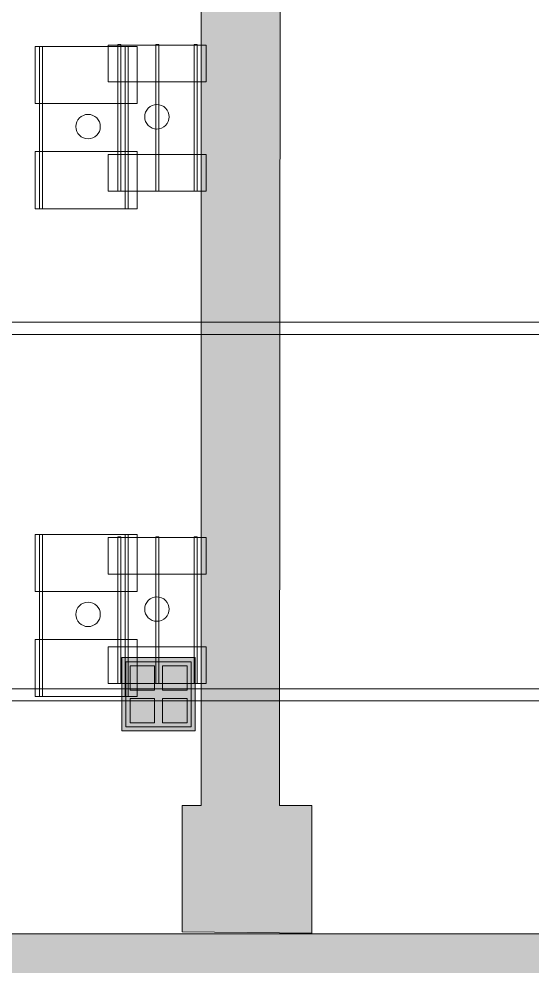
# Model space of a CAD drawing. Header units: inches. Extents: x -10671 to 1761, y -674 to 7170.
# Drawn here: x -3686.8 to -3435, y 964.8 to 1429.9 of the extents above; entities that cross this region are included whole.
import ezdxf

# ---------------------------------------------------------------- set-up
doc = ezdxf.new("R2010")
doc.units = ezdxf.units.IN
doc.header["$LTSCALE"] = 19.2
doc.header["$MEASUREMENT"] = 0
for name, color, linetype, lineweight, true_color in [('DWG-bldg-utility box', 3, 'Continuous', 18, 0x00ff00), ('PDF', 6, 'Continuous', 5, 0xff00ff), ('Venue-Ceiling-HVAC', 7, 'Continuous', 5, 0xbbbbbb), ('Venue-NO HANG ZONE', 7, 'Continuous', 15, 0xdd0000), ('Venue-Rigging Steel-High', 7, 'Continuous', 5, 0x800000)]:
    doc.layers.add(name, color=color, linetype=linetype, lineweight=lineweight, true_color=true_color)
doc.layers.add('Venue-Ceiling-Lights', color=7, linetype='Continuous', lineweight=5)
doc.layers.add('Venue-Floor Pockets', color=7, linetype='Continuous', lineweight=5)

# ---------------------------------------------------------------- blocks, each defined once
blk = doc.blocks.new('FLOORBOX')
at = {"layer": 'Venue-Floor Pockets', "linetype": 'Continuous', "lineweight": 0, "true_color": 0xaaaaaa}
blk.add_hatch(color=253, dxfattribs=at).paths.add_polyline_path([(-18, 18), (18, 18), (18, -18), (-18, -18)])
at = {"layer": 'Venue-Floor Pockets', "linetype": 'Continuous', "lineweight": 0, "true_color": 0xbbbbbb}
blk.add_hatch(color=9, dxfattribs=at).paths.add_polyline_path([(-16, 16), (16, 16), (16, -16), (-16, -16)])
at = {"layer": 'Venue-Floor Pockets', "linetype": 'Continuous', "lineweight": 0, "true_color": 0xdddddd}
for points in [[(-14, 14), (-2, 14), (-2, 2), (-14, 2)], [(2, 14), (14, 14), (14, 2), (2, 2)], [(-14, -2), (-2, -2), (-2, -14), (-14, -14)], [(2, -2), (14, -2), (14, -14), (2, -14)]]:
    blk.add_hatch(color=254, dxfattribs=at).paths.add_polyline_path(points)
at = {"layer": 'Venue-Floor Pockets', "color": 7, "linetype": 'Continuous', "lineweight": 5, "flags": 128}
for points in [[(-18, 18), (18, 18), (18, -18), (-18, -18)], [(-16, 16), (16, 16), (16, -16), (-16, -16)], [(-14, 14), (-2, 14), (-2, 2), (-14, 2)], [(2, 14), (14, 14), (14, 2), (2, 2)], [(-14, -2), (-2, -2), (-2, -14), (-14, -14)], [(2, -2), (14, -2), (14, -14), (2, -14)]]:
    blk.add_lwpolyline(points, close=True, dxfattribs=at)
blk = doc.blocks.new('Group-1780-1')
at = {"layer": 'PDF'}
for points, invisible_edges in [([(-3625.08, 1381.89, 398), (-3622.41, 1386.88, 398), (-3616.78, 1387.43, 398), (-3625.08, 1381.89, 398)], 15), ([(-3616.78, 1387.43, 398), (-3620.25, 1376, 398), (-3625.08, 1381.89, 398), (-3616.78, 1387.43, 398)], 15), ([(-3625.08, 1381.89, 398), (-3624.62, 1384.18, 398), (-3622.41, 1386.88, 398), (-3625.08, 1381.89, 398)], 15), ([(-3622.41, 1386.88, 388), (-3624.62, 1384.18, 388), (-3625.08, 1381.89, 388), (-3622.41, 1386.88, 388)], 15), ([(-3622.41, 1386.88, 388), (-3625.08, 1381.89, 388), (-3623.32, 1377.65, 388), (-3622.41, 1386.88, 388)], 15), ([(-3624.62, 1384.18, 398), (-3624.07, 1385.22, 398), (-3622.41, 1386.88, 398), (-3624.62, 1384.18, 398)], 14), ([(-3622.41, 1386.88, 388), (-3624.07, 1385.22, 388), (-3624.62, 1384.18, 388), (-3622.41, 1386.88, 388)], 13), ([(-3624.07, 1385.22, 398), (-3623.32, 1386.13, 398), (-3622.41, 1386.88, 398), (-3624.07, 1385.22, 398)], 12), ([(-3622.41, 1386.88, 388), (-3623.32, 1386.13, 388), (-3624.07, 1385.22, 388), (-3622.41, 1386.88, 388)], 12), ([(-3623.32, 1377.65, 388), (-3613.08, 1381.89, 388), (-3622.41, 1386.88, 388), (-3623.32, 1377.65, 388)], 15), ([(-3622.41, 1386.88, 398), (-3621.37, 1387.43, 398), (-3620.25, 1387.77, 398), (-3622.41, 1386.88, 398)], 12), ([(-3622.41, 1386.88, 398), (-3620.25, 1387.77, 398), (-3616.78, 1387.43, 398), (-3622.41, 1386.88, 398)], 15), ([(-3620.25, 1387.77, 388), (-3621.37, 1387.43, 388), (-3622.41, 1386.88, 388), (-3620.25, 1387.77, 388)], 12), ([(-3616.78, 1387.43, 388), (-3620.25, 1387.77, 388), (-3622.41, 1386.88, 388), (-3616.78, 1387.43, 388)], 15), ([(-3613.08, 1381.89, 388), (-3616.78, 1387.43, 388), (-3622.41, 1386.88, 388), (-3613.08, 1381.89, 388)], 15), ([(-3620.25, 1387.77, 398), (-3619.08, 1387.89, 398), (-3616.78, 1387.43, 398), (-3620.25, 1387.77, 398)], 14), ([(-3616.78, 1387.43, 388), (-3619.08, 1387.89, 388), (-3620.25, 1387.77, 388), (-3616.78, 1387.43, 388)], 13), ([(-3616.78, 1387.43, 398), (-3613.08, 1381.89, 398), (-3620.25, 1376, 398), (-3616.78, 1387.43, 398)], 15), ([(-3619.08, 1387.89, 398), (-3617.91, 1387.77, 398), (-3616.78, 1387.43, 398), (-3619.08, 1387.89, 398)], 12), ([(-3616.78, 1387.43, 388), (-3617.91, 1387.77, 388), (-3619.08, 1387.89, 388), (-3616.78, 1387.43, 388)], 12), ([(-3616.78, 1387.43, 398), (-3615.74, 1386.88, 398), (-3614.09, 1385.22, 398), (-3616.78, 1387.43, 398)], 14), ([(-3616.78, 1387.43, 398), (-3614.09, 1385.22, 398), (-3613.08, 1381.89, 398), (-3616.78, 1387.43, 398)], 15), ([(-3614.09, 1385.22, 388), (-3615.74, 1386.88, 388), (-3616.78, 1387.43, 388), (-3614.09, 1385.22, 388)], 13), ([(-3613.08, 1381.89, 388), (-3614.09, 1385.22, 388), (-3616.78, 1387.43, 388), (-3613.08, 1381.89, 388)], 15), ([(-3615.74, 1386.88, 398), (-3614.83, 1386.13, 398), (-3614.09, 1385.22, 398), (-3615.74, 1386.88, 398)], 12), ([(-3614.09, 1385.22, 388), (-3614.83, 1386.13, 388), (-3615.74, 1386.88, 388), (-3614.09, 1385.22, 388)], 12), ([(-3625.08, 1381.89, 398), (-3624.96, 1383.06, 398), (-3624.62, 1384.18, 398), (-3625.08, 1381.89, 398)], 12), ([(-3624.62, 1384.18, 388), (-3624.96, 1383.06, 388), (-3625.08, 1381.89, 388), (-3624.62, 1384.18, 388)], 12), ([(-3624.62, 1379.59, 398), (-3624.96, 1380.72, 398), (-3625.08, 1381.89, 398), (-3624.62, 1379.59, 398)], 12), ([(-3623.32, 1377.65, 398), (-3624.62, 1379.59, 398), (-3625.08, 1381.89, 398), (-3623.32, 1377.65, 398)], 15), ([(-3620.25, 1376, 398), (-3623.32, 1377.65, 398), (-3625.08, 1381.89, 398), (-3620.25, 1376, 398)], 15), ([(-3625.08, 1381.89, 388), (-3624.96, 1380.72, 388), (-3624.62, 1379.59, 388), (-3625.08, 1381.89, 388)], 12), ([(-3625.08, 1381.89, 388), (-3624.62, 1379.59, 388), (-3623.32, 1377.65, 388), (-3625.08, 1381.89, 388)], 15), ([(-3623.32, 1377.65, 388), (-3617.91, 1376, 388), (-3613.08, 1381.89, 388), (-3623.32, 1377.65, 388)], 15), ([(-3613.08, 1381.89, 398), (-3614.83, 1377.65, 398), (-3620.25, 1376, 398), (-3613.08, 1381.89, 398)], 15), ([(-3617.91, 1376, 388), (-3614.83, 1377.65, 388), (-3613.08, 1381.89, 388), (-3617.91, 1376, 388)], 15), ([(-3613.08, 1381.89, 398), (-3613.53, 1379.59, 398), (-3614.83, 1377.65, 398), (-3613.08, 1381.89, 398)], 15), ([(-3614.83, 1377.65, 388), (-3613.53, 1379.59, 388), (-3613.08, 1381.89, 388), (-3614.83, 1377.65, 388)], 15), ([(-3614.09, 1385.22, 398), (-3613.53, 1384.18, 398), (-3613.08, 1381.89, 398), (-3614.09, 1385.22, 398)], 14), ([(-3613.08, 1381.89, 388), (-3613.53, 1384.18, 388), (-3614.09, 1385.22, 388), (-3613.08, 1381.89, 388)], 13), ([(-3613.53, 1384.18, 398), (-3613.19, 1383.06, 398), (-3613.08, 1381.89, 398), (-3613.53, 1384.18, 398)], 12), ([(-3613.08, 1381.89, 388), (-3613.19, 1383.06, 388), (-3613.53, 1384.18, 388), (-3613.08, 1381.89, 388)], 12), ([(-3613.08, 1381.89, 398), (-3613.19, 1380.72, 398), (-3613.53, 1379.59, 398), (-3613.08, 1381.89, 398)], 12), ([(-3613.53, 1379.59, 388), (-3613.19, 1380.72, 388), (-3613.08, 1381.89, 388), (-3613.53, 1379.59, 388)], 12), ([(-3623.32, 1377.65, 398), (-3624.07, 1378.56, 398), (-3624.62, 1379.59, 398), (-3623.32, 1377.65, 398)], 12), ([(-3624.62, 1379.59, 388), (-3624.07, 1378.56, 388), (-3623.32, 1377.65, 388), (-3624.62, 1379.59, 388)], 12), ([(-3620.25, 1376, 398), (-3622.41, 1376.9, 398), (-3623.32, 1377.65, 398), (-3620.25, 1376, 398)], 13), ([(-3623.32, 1377.65, 388), (-3622.41, 1376.9, 388), (-3620.25, 1376, 388), (-3623.32, 1377.65, 388)], 14), ([(-3623.32, 1377.65, 388), (-3620.25, 1376, 388), (-3617.91, 1376, 388), (-3623.32, 1377.65, 388)], 15), ([(-3620.25, 1376, 398), (-3621.37, 1376.35, 398), (-3622.41, 1376.9, 398), (-3620.25, 1376, 398)], 12), ([(-3622.41, 1376.9, 388), (-3621.37, 1376.35, 388), (-3620.25, 1376, 388), (-3622.41, 1376.9, 388)], 12), ([(-3614.83, 1377.65, 398), (-3617.91, 1376, 398), (-3620.25, 1376, 398), (-3614.83, 1377.65, 398)], 15), ([(-3614.83, 1377.65, 398), (-3615.74, 1376.9, 398), (-3617.91, 1376, 398), (-3614.83, 1377.65, 398)], 14), ([(-3617.91, 1376, 388), (-3615.74, 1376.9, 388), (-3614.83, 1377.65, 388), (-3617.91, 1376, 388)], 13), ([(-3615.74, 1376.9, 398), (-3616.78, 1376.35, 398), (-3617.91, 1376, 398), (-3615.74, 1376.9, 398)], 12), ([(-3617.91, 1376, 388), (-3616.78, 1376.35, 388), (-3615.74, 1376.9, 388), (-3617.91, 1376, 388)], 12), ([(-3613.53, 1379.59, 398), (-3614.09, 1378.56, 398), (-3614.83, 1377.65, 398), (-3613.53, 1379.59, 398)], 12), ([(-3614.83, 1377.65, 388), (-3614.09, 1378.56, 388), (-3613.53, 1379.59, 388), (-3614.83, 1377.65, 388)], 12), ([(-3617.91, 1376, 398), (-3619.08, 1375.89, 398), (-3620.25, 1376, 398), (-3617.91, 1376, 398)], 12), ([(-3620.25, 1376, 388), (-3619.08, 1375.89, 388), (-3617.91, 1376, 388), (-3620.25, 1376, 388)], 12)]:
    blk.add_3dface(points, dxfattribs=dict(at, invisible_edges=invisible_edges))
for points in [[(-3624.07, 1385.22, 388), (-3624.07, 1385.22, 398), (-3623.32, 1386.13, 398), (-3623.32, 1386.13, 388)], [(-3623.32, 1386.13, 388), (-3623.32, 1386.13, 398), (-3622.41, 1386.88, 398), (-3622.41, 1386.88, 388)], [(-3622.41, 1386.88, 388), (-3622.41, 1386.88, 398), (-3621.37, 1387.43, 398), (-3621.37, 1387.43, 388)], [(-3621.37, 1387.43, 388), (-3621.37, 1387.43, 398), (-3620.25, 1387.77, 398), (-3620.25, 1387.77, 388)], [(-3620.25, 1387.77, 388), (-3620.25, 1387.77, 398), (-3619.08, 1387.89, 398), (-3619.08, 1387.89, 388)], [(-3619.08, 1387.89, 388), (-3619.08, 1387.89, 398), (-3617.91, 1387.77, 398), (-3617.91, 1387.77, 388)], [(-3617.91, 1387.77, 388), (-3617.91, 1387.77, 398), (-3616.78, 1387.43, 398), (-3616.78, 1387.43, 388)], [(-3616.78, 1387.43, 388), (-3616.78, 1387.43, 398), (-3615.74, 1386.88, 398), (-3615.74, 1386.88, 388)], [(-3615.74, 1386.88, 388), (-3615.74, 1386.88, 398), (-3614.83, 1386.13, 398), (-3614.83, 1386.13, 388)], [(-3614.83, 1386.13, 388), (-3614.83, 1386.13, 398), (-3614.09, 1385.22, 398), (-3614.09, 1385.22, 388)], [(-3625.08, 1381.89, 388), (-3625.08, 1381.89, 398), (-3624.96, 1383.06, 398), (-3624.96, 1383.06, 388)], [(-3624.96, 1380.72, 388), (-3624.96, 1380.72, 398), (-3625.08, 1381.89, 398), (-3625.08, 1381.89, 388)], [(-3624.96, 1383.06, 388), (-3624.96, 1383.06, 398), (-3624.62, 1384.18, 398), (-3624.62, 1384.18, 388)], [(-3624.62, 1384.18, 388), (-3624.62, 1384.18, 398), (-3624.07, 1385.22, 398), (-3624.07, 1385.22, 388)], [(-3614.09, 1385.22, 388), (-3614.09, 1385.22, 398), (-3613.53, 1384.18, 398), (-3613.53, 1384.18, 388)], [(-3613.53, 1384.18, 388), (-3613.53, 1384.18, 398), (-3613.19, 1383.06, 398), (-3613.19, 1383.06, 388)], [(-3613.19, 1383.06, 388), (-3613.19, 1383.06, 398), (-3613.08, 1381.89, 398), (-3613.08, 1381.89, 388)], [(-3613.08, 1381.89, 388), (-3613.08, 1381.89, 398), (-3613.19, 1380.72, 398), (-3613.19, 1380.72, 388)], [(-3624.62, 1379.59, 388), (-3624.62, 1379.59, 398), (-3624.96, 1380.72, 398), (-3624.96, 1380.72, 388)], [(-3624.07, 1378.56, 388), (-3624.07, 1378.56, 398), (-3624.62, 1379.59, 398), (-3624.62, 1379.59, 388)], [(-3623.32, 1377.65, 388), (-3623.32, 1377.65, 398), (-3624.07, 1378.56, 398), (-3624.07, 1378.56, 388)], [(-3622.41, 1376.9, 388), (-3622.41, 1376.9, 398), (-3623.32, 1377.65, 398), (-3623.32, 1377.65, 388)], [(-3621.37, 1376.35, 388), (-3621.37, 1376.35, 398), (-3622.41, 1376.9, 398), (-3622.41, 1376.9, 388)], [(-3615.74, 1376.9, 388), (-3615.74, 1376.9, 398), (-3616.78, 1376.35, 398), (-3616.78, 1376.35, 388)], [(-3614.83, 1377.65, 388), (-3614.83, 1377.65, 398), (-3615.74, 1376.9, 398), (-3615.74, 1376.9, 388)], [(-3614.09, 1378.56, 388), (-3614.09, 1378.56, 398), (-3614.83, 1377.65, 398), (-3614.83, 1377.65, 388)], [(-3613.53, 1379.59, 388), (-3613.53, 1379.59, 398), (-3614.09, 1378.56, 398), (-3614.09, 1378.56, 388)], [(-3613.19, 1380.72, 388), (-3613.19, 1380.72, 398), (-3613.53, 1379.59, 398), (-3613.53, 1379.59, 388)], [(-3620.25, 1376, 388), (-3620.25, 1376, 398), (-3621.37, 1376.35, 398), (-3621.37, 1376.35, 388)], [(-3619.08, 1375.89, 388), (-3619.08, 1375.89, 398), (-3620.25, 1376, 398), (-3620.25, 1376, 388)], [(-3617.91, 1376, 388), (-3617.91, 1376, 398), (-3619.08, 1375.89, 398), (-3619.08, 1375.89, 388)], [(-3616.78, 1376.35, 388), (-3616.78, 1376.35, 398), (-3617.91, 1376, 398), (-3617.91, 1376, 388)]]:
    blk.add_3dface(points, dxfattribs=at)
blk = doc.blocks.new('Group-1781-1')
at = {"layer": 'PDF'}
for points in [[(-3642.95, 1416.99, 393.91), (-3642.95, 1416.99, 397.91), (-3594.95, 1416.99, 397.91), (-3594.95, 1416.99, 393.91)], [(-3642.95, 1398.99, 393.91), (-3642.95, 1398.99, 397.91), (-3642.95, 1416.99, 397.91), (-3642.95, 1416.99, 393.91)], [(-3594.95, 1416.99, 397.91), (-3642.95, 1416.99, 397.91), (-3642.95, 1398.99, 397.91), (-3594.95, 1398.99, 397.91)], [(-3594.95, 1398.99, 393.91), (-3642.95, 1398.99, 393.91), (-3642.95, 1416.99, 393.91), (-3594.95, 1416.99, 393.91)], [(-3594.95, 1416.99, 393.91), (-3594.95, 1416.99, 397.91), (-3594.95, 1398.99, 397.91), (-3594.95, 1398.99, 393.91)], [(-3594.95, 1398.99, 393.91), (-3594.95, 1398.99, 397.91), (-3642.95, 1398.99, 397.91), (-3642.95, 1398.99, 393.91)]]:
    blk.add_3dface(points, dxfattribs=at)
blk = doc.blocks.new('Group-1782-1')
at = {"layer": 'PDF'}
for points in [[(-3600.85, 1417.39, 397.97), (-3600.85, 1417.39, 398.97), (-3599.35, 1417.39, 398.97), (-3599.35, 1417.39, 397.97)], [(-3600.85, 1345.39, 397.97), (-3600.85, 1345.39, 398.97), (-3600.85, 1417.39, 398.97), (-3600.85, 1417.39, 397.97)], [(-3599.35, 1417.39, 398.97), (-3600.85, 1417.39, 398.97), (-3600.85, 1345.39, 398.97), (-3599.35, 1345.39, 398.97)], [(-3599.35, 1345.39, 397.97), (-3600.85, 1345.39, 397.97), (-3600.85, 1417.39, 397.97), (-3599.35, 1417.39, 397.97)], [(-3599.35, 1417.39, 397.97), (-3599.35, 1417.39, 398.97), (-3599.35, 1345.39, 398.97), (-3599.35, 1345.39, 397.97)], [(-3599.35, 1345.39, 397.97), (-3599.35, 1345.39, 398.97), (-3600.85, 1345.39, 398.97), (-3600.85, 1345.39, 397.97)]]:
    blk.add_3dface(points, dxfattribs=at)
blk = doc.blocks.new('Group-1783-1')
at = {"layer": 'PDF'}
for points in [[(-3619.67, 1417.39, 397.97), (-3619.67, 1417.39, 398.97), (-3618.17, 1417.39, 398.97), (-3618.17, 1417.39, 397.97)], [(-3619.67, 1345.39, 397.97), (-3619.67, 1345.39, 398.97), (-3619.67, 1417.39, 398.97), (-3619.67, 1417.39, 397.97)], [(-3618.17, 1417.39, 398.97), (-3619.67, 1417.39, 398.97), (-3619.67, 1345.39, 398.97), (-3618.17, 1345.39, 398.97)], [(-3618.17, 1345.39, 397.97), (-3619.67, 1345.39, 397.97), (-3619.67, 1417.39, 397.97), (-3618.17, 1417.39, 397.97)], [(-3618.17, 1417.39, 397.97), (-3618.17, 1417.39, 398.97), (-3618.17, 1345.39, 398.97), (-3618.17, 1345.39, 397.97)], [(-3618.17, 1345.39, 397.97), (-3618.17, 1345.39, 398.97), (-3619.67, 1345.39, 398.97), (-3619.67, 1345.39, 397.97)]]:
    blk.add_3dface(points, dxfattribs=at)
blk = doc.blocks.new('Group-1784-1')
at = {"layer": 'PDF'}
for points in [[(-3638.26, 1417.39, 397.97), (-3638.26, 1417.39, 398.97), (-3636.76, 1417.39, 398.97), (-3636.76, 1417.39, 397.97)], [(-3638.26, 1345.39, 397.97), (-3638.26, 1345.39, 398.97), (-3638.26, 1417.39, 398.97), (-3638.26, 1417.39, 397.97)], [(-3636.76, 1417.39, 398.97), (-3638.26, 1417.39, 398.97), (-3638.26, 1345.39, 398.97), (-3636.76, 1345.39, 398.97)], [(-3636.76, 1345.39, 397.97), (-3638.26, 1345.39, 397.97), (-3638.26, 1417.39, 397.97), (-3636.76, 1417.39, 397.97)], [(-3636.76, 1417.39, 397.97), (-3636.76, 1417.39, 398.97), (-3636.76, 1345.39, 398.97), (-3636.76, 1345.39, 397.97)], [(-3636.76, 1345.39, 397.97), (-3636.76, 1345.39, 398.97), (-3638.26, 1345.39, 398.97), (-3638.26, 1345.39, 397.97)]]:
    blk.add_3dface(points, dxfattribs=at)
blk = doc.blocks.new('Group-1785-1')
at = {"layer": 'PDF'}
for points in [[(-3642.95, 1363.36, 393.91), (-3642.95, 1363.36, 397.91), (-3594.95, 1363.36, 397.91), (-3594.95, 1363.36, 393.91)], [(-3642.95, 1345.36, 393.91), (-3642.95, 1345.36, 397.91), (-3642.95, 1363.36, 397.91), (-3642.95, 1363.36, 393.91)], [(-3594.95, 1363.36, 397.91), (-3642.95, 1363.36, 397.91), (-3642.95, 1345.36, 397.91), (-3594.95, 1345.36, 397.91)], [(-3594.95, 1345.36, 393.91), (-3642.95, 1345.36, 393.91), (-3642.95, 1363.36, 393.91), (-3594.95, 1363.36, 393.91)], [(-3594.95, 1363.36, 393.91), (-3594.95, 1363.36, 397.91), (-3594.95, 1345.36, 397.91), (-3594.95, 1345.36, 393.91)], [(-3594.95, 1345.36, 393.91), (-3594.95, 1345.36, 397.91), (-3642.95, 1345.36, 397.91), (-3642.95, 1345.36, 393.91)]]:
    blk.add_3dface(points, dxfattribs=at)
blk = doc.blocks.new('Group-1786-1')
at = {"layer": 'PDF'}
for name in ['Group-1781-1', 'Group-1784-1', 'Group-1783-1', 'Group-1782-1', 'Group-1780-1', 'Group-1785-1']:
    blk.add_blockref(name, (0, 0), dxfattribs=at)
blk = doc.blocks.new('Group-1787-1')
at = {"layer": 'PDF'}
for points, invisible_edges in [([(-3624.96, 1138.95, 398), (-3624.07, 1143.45, 398), (-3621.37, 1145.66, 398), (-3624.96, 1138.95, 398)], 15), ([(-3624.96, 1138.95, 398), (-3621.37, 1145.66, 398), (-3616.78, 1145.66, 398), (-3624.96, 1138.95, 398)], 15), ([(-3624.96, 1138.95, 398), (-3616.78, 1145.66, 398), (-3613.19, 1138.95, 398), (-3624.96, 1138.95, 398)], 15), ([(-3621.37, 1145.66, 388), (-3624.07, 1143.45, 388), (-3624.96, 1141.29, 388), (-3621.37, 1145.66, 388)], 15), ([(-3613.19, 1141.29, 388), (-3621.37, 1145.66, 388), (-3624.96, 1141.29, 388), (-3613.19, 1141.29, 388)], 15), ([(-3624.07, 1143.45, 398), (-3623.32, 1144.36, 398), (-3621.37, 1145.66, 398), (-3624.07, 1143.45, 398)], 14), ([(-3621.37, 1145.66, 388), (-3623.32, 1144.36, 388), (-3624.07, 1143.45, 388), (-3621.37, 1145.66, 388)], 13), ([(-3623.32, 1144.36, 398), (-3622.41, 1145.11, 398), (-3621.37, 1145.66, 398), (-3623.32, 1144.36, 398)], 12), ([(-3621.37, 1145.66, 388), (-3622.41, 1145.11, 388), (-3623.32, 1144.36, 388), (-3621.37, 1145.66, 388)], 12), ([(-3621.37, 1145.66, 398), (-3620.25, 1146, 398), (-3619.08, 1146.12, 398), (-3621.37, 1145.66, 398)], 12), ([(-3621.37, 1145.66, 398), (-3619.08, 1146.12, 398), (-3616.78, 1145.66, 398), (-3621.37, 1145.66, 398)], 15), ([(-3619.08, 1146.12, 388), (-3620.25, 1146, 388), (-3621.37, 1145.66, 388), (-3619.08, 1146.12, 388)], 12), ([(-3616.78, 1145.66, 388), (-3619.08, 1146.12, 388), (-3621.37, 1145.66, 388), (-3616.78, 1145.66, 388)], 15), ([(-3613.19, 1141.29, 388), (-3616.78, 1145.66, 388), (-3621.37, 1145.66, 388), (-3613.19, 1141.29, 388)], 15), ([(-3619.08, 1146.12, 398), (-3617.91, 1146, 398), (-3616.78, 1145.66, 398), (-3619.08, 1146.12, 398)], 12), ([(-3616.78, 1145.66, 388), (-3617.91, 1146, 388), (-3619.08, 1146.12, 388), (-3616.78, 1145.66, 388)], 12), ([(-3616.78, 1145.66, 398), (-3615.74, 1145.11, 398), (-3614.83, 1144.36, 398), (-3616.78, 1145.66, 398)], 12), ([(-3616.78, 1145.66, 398), (-3614.83, 1144.36, 398), (-3614.09, 1143.45, 398), (-3616.78, 1145.66, 398)], 13), ([(-3616.78, 1145.66, 398), (-3614.09, 1143.45, 398), (-3613.19, 1138.95, 398), (-3616.78, 1145.66, 398)], 15), ([(-3614.83, 1144.36, 388), (-3615.74, 1145.11, 388), (-3616.78, 1145.66, 388), (-3614.83, 1144.36, 388)], 12), ([(-3614.09, 1143.45, 388), (-3614.83, 1144.36, 388), (-3616.78, 1145.66, 388), (-3614.09, 1143.45, 388)], 14), ([(-3613.19, 1141.29, 388), (-3614.09, 1143.45, 388), (-3616.78, 1145.66, 388), (-3613.19, 1141.29, 388)], 15), ([(-3624.96, 1138.95, 398), (-3625.08, 1140.12, 398), (-3624.96, 1141.29, 398), (-3624.96, 1138.95, 398)], 12), ([(-3624.96, 1141.29, 388), (-3625.08, 1140.12, 388), (-3624.96, 1138.95, 388), (-3624.96, 1141.29, 388)], 12), ([(-3624.96, 1141.29, 398), (-3624.62, 1142.42, 398), (-3624.07, 1143.45, 398), (-3624.96, 1141.29, 398)], 12), ([(-3624.96, 1138.95, 398), (-3624.96, 1141.29, 398), (-3624.07, 1143.45, 398), (-3624.96, 1138.95, 398)], 15), ([(-3624.07, 1143.45, 388), (-3624.62, 1142.42, 388), (-3624.96, 1141.29, 388), (-3624.07, 1143.45, 388)], 12), ([(-3624.96, 1141.29, 388), (-3624.96, 1138.95, 388), (-3624.07, 1136.79, 388), (-3624.96, 1141.29, 388)], 15), ([(-3624.96, 1141.29, 388), (-3624.07, 1136.79, 388), (-3621.37, 1134.58, 388), (-3624.96, 1141.29, 388)], 15), ([(-3624.96, 1141.29, 388), (-3621.37, 1134.58, 388), (-3616.78, 1134.58, 388), (-3624.96, 1141.29, 388)], 15), ([(-3624.96, 1141.29, 388), (-3616.78, 1134.58, 388), (-3613.19, 1141.29, 388), (-3624.96, 1141.29, 388)], 15), ([(-3616.78, 1134.58, 388), (-3614.09, 1136.79, 388), (-3613.19, 1141.29, 388), (-3616.78, 1134.58, 388)], 15), ([(-3614.09, 1143.45, 398), (-3613.53, 1142.42, 398), (-3613.19, 1141.29, 398), (-3614.09, 1143.45, 398)], 12), ([(-3614.09, 1143.45, 398), (-3613.19, 1141.29, 398), (-3613.19, 1138.95, 398), (-3614.09, 1143.45, 398)], 15), ([(-3613.19, 1141.29, 388), (-3613.53, 1142.42, 388), (-3614.09, 1143.45, 388), (-3613.19, 1141.29, 388)], 12), ([(-3614.09, 1136.79, 388), (-3613.19, 1138.95, 388), (-3613.19, 1141.29, 388), (-3614.09, 1136.79, 388)], 15), ([(-3613.19, 1141.29, 398), (-3613.08, 1140.12, 398), (-3613.19, 1138.95, 398), (-3613.19, 1141.29, 398)], 12), ([(-3613.19, 1138.95, 388), (-3613.08, 1140.12, 388), (-3613.19, 1141.29, 388), (-3613.19, 1138.95, 388)], 12), ([(-3624.07, 1136.79, 398), (-3624.62, 1137.82, 398), (-3624.96, 1138.95, 398), (-3624.07, 1136.79, 398)], 12), ([(-3621.37, 1134.58, 398), (-3624.07, 1136.79, 398), (-3624.96, 1138.95, 398), (-3621.37, 1134.58, 398)], 15), ([(-3613.19, 1138.95, 398), (-3621.37, 1134.58, 398), (-3624.96, 1138.95, 398), (-3613.19, 1138.95, 398)], 15), ([(-3624.96, 1138.95, 388), (-3624.62, 1137.82, 388), (-3624.07, 1136.79, 388), (-3624.96, 1138.95, 388)], 12), ([(-3621.37, 1134.58, 398), (-3623.32, 1135.88, 398), (-3624.07, 1136.79, 398), (-3621.37, 1134.58, 398)], 13), ([(-3624.07, 1136.79, 388), (-3623.32, 1135.88, 388), (-3621.37, 1134.58, 388), (-3624.07, 1136.79, 388)], 14), ([(-3621.37, 1134.58, 398), (-3622.41, 1135.13, 398), (-3623.32, 1135.88, 398), (-3621.37, 1134.58, 398)], 12), ([(-3623.32, 1135.88, 388), (-3622.41, 1135.13, 388), (-3621.37, 1134.58, 388), (-3623.32, 1135.88, 388)], 12), ([(-3613.19, 1138.95, 398), (-3616.78, 1134.58, 398), (-3621.37, 1134.58, 398), (-3613.19, 1138.95, 398)], 15), ([(-3613.19, 1138.95, 398), (-3614.09, 1136.79, 398), (-3616.78, 1134.58, 398), (-3613.19, 1138.95, 398)], 15), ([(-3614.09, 1136.79, 398), (-3614.83, 1135.88, 398), (-3616.78, 1134.58, 398), (-3614.09, 1136.79, 398)], 14), ([(-3616.78, 1134.58, 388), (-3614.83, 1135.88, 388), (-3614.09, 1136.79, 388), (-3616.78, 1134.58, 388)], 13), ([(-3614.83, 1135.88, 398), (-3615.74, 1135.13, 398), (-3616.78, 1134.58, 398), (-3614.83, 1135.88, 398)], 12), ([(-3616.78, 1134.58, 388), (-3615.74, 1135.13, 388), (-3614.83, 1135.88, 388), (-3616.78, 1134.58, 388)], 12), ([(-3613.19, 1138.95, 398), (-3613.53, 1137.82, 398), (-3614.09, 1136.79, 398), (-3613.19, 1138.95, 398)], 12), ([(-3614.09, 1136.79, 388), (-3613.53, 1137.82, 388), (-3613.19, 1138.95, 388), (-3614.09, 1136.79, 388)], 12), ([(-3619.08, 1134.12, 398), (-3620.25, 1134.24, 398), (-3621.37, 1134.58, 398), (-3619.08, 1134.12, 398)], 12), ([(-3616.78, 1134.58, 398), (-3619.08, 1134.12, 398), (-3621.37, 1134.58, 398), (-3616.78, 1134.58, 398)], 15), ([(-3621.37, 1134.58, 388), (-3620.25, 1134.24, 388), (-3619.08, 1134.12, 388), (-3621.37, 1134.58, 388)], 12), ([(-3621.37, 1134.58, 388), (-3619.08, 1134.12, 388), (-3616.78, 1134.58, 388), (-3621.37, 1134.58, 388)], 15), ([(-3616.78, 1134.58, 398), (-3617.91, 1134.24, 398), (-3619.08, 1134.12, 398), (-3616.78, 1134.58, 398)], 12), ([(-3619.08, 1134.12, 388), (-3617.91, 1134.24, 388), (-3616.78, 1134.58, 388), (-3619.08, 1134.12, 388)], 12)]:
    blk.add_3dface(points, dxfattribs=dict(at, invisible_edges=invisible_edges))
for points in [[(-3624.07, 1143.45, 388), (-3624.07, 1143.45, 398), (-3623.32, 1144.36, 398), (-3623.32, 1144.36, 388)], [(-3623.32, 1144.36, 388), (-3623.32, 1144.36, 398), (-3622.41, 1145.11, 398), (-3622.41, 1145.11, 388)], [(-3622.41, 1145.11, 388), (-3622.41, 1145.11, 398), (-3621.37, 1145.66, 398), (-3621.37, 1145.66, 388)], [(-3621.37, 1145.66, 388), (-3621.37, 1145.66, 398), (-3620.25, 1146, 398), (-3620.25, 1146, 388)], [(-3620.25, 1146, 388), (-3620.25, 1146, 398), (-3619.08, 1146.12, 398), (-3619.08, 1146.12, 388)], [(-3619.08, 1146.12, 388), (-3619.08, 1146.12, 398), (-3617.91, 1146, 398), (-3617.91, 1146, 388)], [(-3617.91, 1146, 388), (-3617.91, 1146, 398), (-3616.78, 1145.66, 398), (-3616.78, 1145.66, 388)], [(-3616.78, 1145.66, 388), (-3616.78, 1145.66, 398), (-3615.74, 1145.11, 398), (-3615.74, 1145.11, 388)], [(-3615.74, 1145.11, 388), (-3615.74, 1145.11, 398), (-3614.83, 1144.36, 398), (-3614.83, 1144.36, 388)], [(-3614.83, 1144.36, 388), (-3614.83, 1144.36, 398), (-3614.09, 1143.45, 398), (-3614.09, 1143.45, 388)], [(-3625.08, 1140.12, 388), (-3625.08, 1140.12, 398), (-3624.96, 1141.29, 398), (-3624.96, 1141.29, 388)], [(-3624.96, 1138.95, 388), (-3624.96, 1138.95, 398), (-3625.08, 1140.12, 398), (-3625.08, 1140.12, 388)], [(-3624.96, 1141.29, 388), (-3624.96, 1141.29, 398), (-3624.62, 1142.42, 398), (-3624.62, 1142.42, 388)], [(-3624.62, 1142.42, 388), (-3624.62, 1142.42, 398), (-3624.07, 1143.45, 398), (-3624.07, 1143.45, 388)], [(-3614.09, 1143.45, 388), (-3614.09, 1143.45, 398), (-3613.53, 1142.42, 398), (-3613.53, 1142.42, 388)], [(-3613.53, 1142.42, 388), (-3613.53, 1142.42, 398), (-3613.19, 1141.29, 398), (-3613.19, 1141.29, 388)], [(-3613.19, 1141.29, 388), (-3613.19, 1141.29, 398), (-3613.08, 1140.12, 398), (-3613.08, 1140.12, 388)], [(-3613.08, 1140.12, 388), (-3613.08, 1140.12, 398), (-3613.19, 1138.95, 398), (-3613.19, 1138.95, 388)], [(-3624.62, 1137.82, 388), (-3624.62, 1137.82, 398), (-3624.96, 1138.95, 398), (-3624.96, 1138.95, 388)], [(-3624.07, 1136.79, 388), (-3624.07, 1136.79, 398), (-3624.62, 1137.82, 398), (-3624.62, 1137.82, 388)], [(-3623.32, 1135.88, 388), (-3623.32, 1135.88, 398), (-3624.07, 1136.79, 398), (-3624.07, 1136.79, 388)], [(-3622.41, 1135.13, 388), (-3622.41, 1135.13, 398), (-3623.32, 1135.88, 398), (-3623.32, 1135.88, 388)], [(-3621.37, 1134.58, 388), (-3621.37, 1134.58, 398), (-3622.41, 1135.13, 398), (-3622.41, 1135.13, 388)], [(-3615.74, 1135.13, 388), (-3615.74, 1135.13, 398), (-3616.78, 1134.58, 398), (-3616.78, 1134.58, 388)], [(-3614.83, 1135.88, 388), (-3614.83, 1135.88, 398), (-3615.74, 1135.13, 398), (-3615.74, 1135.13, 388)], [(-3614.09, 1136.79, 388), (-3614.09, 1136.79, 398), (-3614.83, 1135.88, 398), (-3614.83, 1135.88, 388)], [(-3613.53, 1137.82, 388), (-3613.53, 1137.82, 398), (-3614.09, 1136.79, 398), (-3614.09, 1136.79, 388)], [(-3613.19, 1138.95, 388), (-3613.19, 1138.95, 398), (-3613.53, 1137.82, 398), (-3613.53, 1137.82, 388)], [(-3620.25, 1134.24, 388), (-3620.25, 1134.24, 398), (-3621.37, 1134.58, 398), (-3621.37, 1134.58, 388)], [(-3619.08, 1134.12, 388), (-3619.08, 1134.12, 398), (-3620.25, 1134.24, 398), (-3620.25, 1134.24, 388)], [(-3617.91, 1134.24, 388), (-3617.91, 1134.24, 398), (-3619.08, 1134.12, 398), (-3619.08, 1134.12, 388)], [(-3616.78, 1134.58, 388), (-3616.78, 1134.58, 398), (-3617.91, 1134.24, 398), (-3617.91, 1134.24, 388)]]:
    blk.add_3dface(points, dxfattribs=at)
blk = doc.blocks.new('Group-1788-1')
at = {"layer": 'PDF'}
for points in [[(-3642.95, 1175.22, 393.91), (-3642.95, 1175.22, 397.91), (-3594.95, 1175.22, 397.91), (-3594.95, 1175.22, 393.91)], [(-3642.95, 1157.22, 393.91), (-3642.95, 1157.22, 397.91), (-3642.95, 1175.22, 397.91), (-3642.95, 1175.22, 393.91)], [(-3594.95, 1175.22, 397.91), (-3642.95, 1175.22, 397.91), (-3642.95, 1157.22, 397.91), (-3594.95, 1157.22, 397.91)], [(-3594.95, 1157.22, 393.91), (-3642.95, 1157.22, 393.91), (-3642.95, 1175.22, 393.91), (-3594.95, 1175.22, 393.91)], [(-3594.95, 1175.22, 393.91), (-3594.95, 1175.22, 397.91), (-3594.95, 1157.22, 397.91), (-3594.95, 1157.22, 393.91)], [(-3594.95, 1157.22, 393.91), (-3594.95, 1157.22, 397.91), (-3642.95, 1157.22, 397.91), (-3642.95, 1157.22, 393.91)]]:
    blk.add_3dface(points, dxfattribs=at)
blk = doc.blocks.new('Group-1789-1')
at = {"layer": 'PDF'}
for points in [[(-3600.85, 1175.62, 397.97), (-3600.85, 1175.62, 398.97), (-3599.35, 1175.62, 398.97), (-3599.35, 1175.62, 397.97)], [(-3600.85, 1103.62, 397.97), (-3600.85, 1103.62, 398.97), (-3600.85, 1175.62, 398.97), (-3600.85, 1175.62, 397.97)], [(-3599.35, 1175.62, 398.97), (-3600.85, 1175.62, 398.97), (-3600.85, 1103.62, 398.97), (-3599.35, 1103.62, 398.97)], [(-3599.35, 1103.62, 397.97), (-3600.85, 1103.62, 397.97), (-3600.85, 1175.62, 397.97), (-3599.35, 1175.62, 397.97)], [(-3599.35, 1175.62, 397.97), (-3599.35, 1175.62, 398.97), (-3599.35, 1103.62, 398.97), (-3599.35, 1103.62, 397.97)], [(-3599.35, 1103.62, 397.97), (-3599.35, 1103.62, 398.97), (-3600.85, 1103.62, 398.97), (-3600.85, 1103.62, 397.97)]]:
    blk.add_3dface(points, dxfattribs=at)
blk = doc.blocks.new('Group-1790-1')
at = {"layer": 'PDF'}
for points in [[(-3619.67, 1175.62, 397.97), (-3619.67, 1175.62, 398.97), (-3618.17, 1175.62, 398.97), (-3618.17, 1175.62, 397.97)], [(-3619.67, 1103.62, 397.97), (-3619.67, 1103.62, 398.97), (-3619.67, 1175.62, 398.97), (-3619.67, 1175.62, 397.97)], [(-3618.17, 1175.62, 398.97), (-3619.67, 1175.62, 398.97), (-3619.67, 1103.62, 398.97), (-3618.17, 1103.62, 398.97)], [(-3618.17, 1103.62, 397.97), (-3619.67, 1103.62, 397.97), (-3619.67, 1175.62, 397.97), (-3618.17, 1175.62, 397.97)], [(-3618.17, 1175.62, 397.97), (-3618.17, 1175.62, 398.97), (-3618.17, 1103.62, 398.97), (-3618.17, 1103.62, 397.97)], [(-3618.17, 1103.62, 397.97), (-3618.17, 1103.62, 398.97), (-3619.67, 1103.62, 398.97), (-3619.67, 1103.62, 397.97)]]:
    blk.add_3dface(points, dxfattribs=at)
blk = doc.blocks.new('Group-1791-1')
at = {"layer": 'PDF'}
for points in [[(-3638.26, 1175.62, 397.97), (-3638.26, 1175.62, 398.97), (-3636.76, 1175.62, 398.97), (-3636.76, 1175.62, 397.97)], [(-3638.26, 1103.62, 397.97), (-3638.26, 1103.62, 398.97), (-3638.26, 1175.62, 398.97), (-3638.26, 1175.62, 397.97)], [(-3636.76, 1175.62, 398.97), (-3638.26, 1175.62, 398.97), (-3638.26, 1103.62, 398.97), (-3636.76, 1103.62, 398.97)], [(-3636.76, 1103.62, 397.97), (-3638.26, 1103.62, 397.97), (-3638.26, 1175.62, 397.97), (-3636.76, 1175.62, 397.97)], [(-3636.76, 1175.62, 397.97), (-3636.76, 1175.62, 398.97), (-3636.76, 1103.62, 398.97), (-3636.76, 1103.62, 397.97)], [(-3636.76, 1103.62, 397.97), (-3636.76, 1103.62, 398.97), (-3638.26, 1103.62, 398.97), (-3638.26, 1103.62, 397.97)]]:
    blk.add_3dface(points, dxfattribs=at)
blk = doc.blocks.new('Group-1792-1')
at = {"layer": 'PDF'}
for points in [[(-3642.95, 1121.59, 393.91), (-3642.95, 1121.59, 397.91), (-3594.95, 1121.59, 397.91), (-3594.95, 1121.59, 393.91)], [(-3642.95, 1103.59, 393.91), (-3642.95, 1103.59, 397.91), (-3642.95, 1121.59, 397.91), (-3642.95, 1121.59, 393.91)], [(-3594.95, 1121.59, 397.91), (-3642.95, 1121.59, 397.91), (-3642.95, 1103.59, 397.91), (-3594.95, 1103.59, 397.91)], [(-3594.95, 1103.59, 393.91), (-3642.95, 1103.59, 393.91), (-3642.95, 1121.59, 393.91), (-3594.95, 1121.59, 393.91)], [(-3594.95, 1121.59, 393.91), (-3594.95, 1121.59, 397.91), (-3594.95, 1103.59, 397.91), (-3594.95, 1103.59, 393.91)], [(-3594.95, 1103.59, 393.91), (-3594.95, 1103.59, 397.91), (-3642.95, 1103.59, 397.91), (-3642.95, 1103.59, 393.91)]]:
    blk.add_3dface(points, dxfattribs=at)
blk = doc.blocks.new('Group-1793-1')
at = {"layer": 'PDF'}
for name in ['Group-1788-1', 'Group-1791-1', 'Group-1790-1', 'Group-1789-1', 'Group-1787-1', 'Group-1792-1']:
    blk.add_blockref(name, (0, 0), dxfattribs=at)
blk = doc.blocks.new('Group-2760-1')
at = {"layer": 'Venue-Ceiling-Lights', "color": 7, "linetype": 'Continuous', "lineweight": 5, "flags": 128}
for points in [[(-3678.76, 1416.35), (-3628.76, 1416.35), (-3628.76, 1388.35), (-3678.76, 1388.35)], [(-3676.7, 1416.35), (-3675.2, 1416.35), (-3675.2, 1336.77), (-3676.7, 1336.77)], [(-3634.61, 1416.35), (-3633.11, 1416.35), (-3633.11, 1336.77), (-3634.61, 1336.77)], [(-3678.76, 1364.77), (-3628.76, 1364.77), (-3628.76, 1336.77), (-3678.76, 1336.77)]]:
    blk.add_lwpolyline(points, close=True, dxfattribs=at)
at = {"layer": 'Venue-Ceiling-Lights', "color": 7, "linetype": 'Continuous', "lineweight": 5}
blk.add_circle((-3652.84, 1377.06), 6, dxfattribs=at)
blk = doc.blocks.new('Group-2766-1')
at = {"layer": 'Venue-Ceiling-Lights', "color": 7, "linetype": 'Continuous', "lineweight": 5, "flags": 128}
for points in [[(-3678.76, 1176.82), (-3628.76, 1176.82), (-3628.76, 1148.82), (-3678.76, 1148.82)], [(-3676.7, 1176.82), (-3675.2, 1176.82), (-3675.2, 1097.23), (-3676.7, 1097.23)], [(-3634.61, 1176.82), (-3633.11, 1176.82), (-3633.11, 1097.23), (-3634.61, 1097.23)], [(-3678.76, 1125.23), (-3628.76, 1125.23), (-3628.76, 1097.23), (-3678.76, 1097.23)]]:
    blk.add_lwpolyline(points, close=True, dxfattribs=at)
at = {"layer": 'Venue-Ceiling-Lights', "color": 7, "linetype": 'Continuous', "lineweight": 5}
blk.add_circle((-3652.84, 1137.53), 6, dxfattribs=at)

msp = doc.modelspace()

# ---------------------------------------------------------------- hatches: boundary and pattern name
at = {"layer": 'Venue-Ceiling-HVAC', "linetype": 'Continuous', "lineweight": 0, "true_color": 0xbbbbbb}
msp.add_hatch(color=9, dxfattribs=at).paths.add_polyline_path([(-3296.07, 3907.5), (-3561.23, 3907.5), (-3561.47, 3907.45), (-3597.74, 3907.54), (-3597.29, 3637.84), (-3606.6, 3637.67), (-3606.6, 3575.08), (-3597.29, 3575.11), (-3597.29, 3491), (-3597.29, 2944.47), (-3606.6, 2944.47), (-3606.98, 2881.77), (-3597.3, 2881.77), (-3596.11, 2221.94), (-3606.6, 2221.94), (-3606.6, 2161.94), (-3596.7, 2161.94), (-3597.89, 1741.27), (-3606.6, 1741.27), (-3606.61, 1678.56), (-3597.29, 1678.56), (-3597.29, 1043.67), (-3606.6, 1043.67), (-3606.6, 981.62), (-3542.98, 980.96), (-3542.98, 1043.67), (-3558.92, 1043.67), (-3558.36, 1678.56), (-3542.49, 1678.56), (-3542.61, 1741.27), (-3558.85, 1741.27), (-3558.89, 2159.23), (-3542.42, 2159.23), (-3542.61, 2221.94), (-3561.35, 2221.94), (-3561.35, 2881.76), (-3542.92, 2881.76), (-3542.92, 2944.47), (-3558.98, 2944.47), (-3558.91, 3575.13), (-3542.98, 3575.13), (-3542.98, 3637.84), (-3558.88, 3637.84), (-3558.85, 3870.11), (-3296.07, 3870.12)])
at = {"layer": 'Venue-NO HANG ZONE', "linetype": 'Continuous', "lineweight": 0}
msp.add_hatch(color=7, dxfattribs=at).paths.add_polyline_path([(-3953.98, 744.67), (-3953.98, 980.67), (-2693.98, 980.67), (-2693.98, 744.67)])

# ---------------------------------------------------------------- linework, layer by layer
at = {"layer": 'Venue-Ceiling-HVAC', "flags": 128}
msp.add_lwpolyline([(-3597.3, 2881.77), (-3596.11, 2221.94), (-3606.6, 2221.94), (-3606.6, 2161.94), (-3596.7, 2161.94), (-3597.89, 1741.27), (-3606.6, 1741.27), (-3606.61, 1678.56), (-3597.29, 1678.56), (-3597.29, 1043.67), (-3606.6, 1043.67), (-3606.6, 981.62), (-3542.98, 980.96), (-3542.98, 1043.67), (-3558.92, 1043.67), (-3558.36, 1678.56), (-3542.49, 1678.56), (-3542.61, 1741.27), (-3558.85, 1741.27), (-3558.89, 2159.23), (-3542.42, 2159.23), (-3542.61, 2221.94), (-3561.35, 2221.94), (-3561.35, 2881.76)], dxfattribs=at)
at = {"layer": 'Venue-NO HANG ZONE', "flags": 128}
msp.add_lwpolyline([(-3953.98, 744.67), (-3953.98, 980.67), (-2693.98, 980.67), (-2693.98, 744.67)], close=True, dxfattribs=at)
at = {"layer": 'Venue-Rigging Steel-High'}
for p, q in [((-3975.08, 1281.02), (-2552.03, 1281.02)), ((-3975.08, 1275.02), (-2552.03, 1275.02)), ((-3975.08, 1101.02), (-2552.03, 1101.02)), ((-3975.08, 1095.02), (-2552.03, 1095.02))]:
    msp.add_line(p, q, dxfattribs=at)

# ---------------------------------------------------------------- block references
at = {"layer": 'DWG-bldg-utility box', "rotation": 90}
msp.add_blockref('FLOORBOX', (-3618.26, 1098.29), dxfattribs=at)
at = {"layer": 'PDF'}
for name in ['Group-1786-1', 'Group-1793-1']:
    msp.add_blockref(name, (0, 0), dxfattribs=at)
at = {"layer": 'Venue-Ceiling-Lights', "color": 7}
for name in ['Group-2760-1', 'Group-2766-1']:
    msp.add_blockref(name, (0, 0), dxfattribs=at)

doc.saveas('drawing.dxf')
